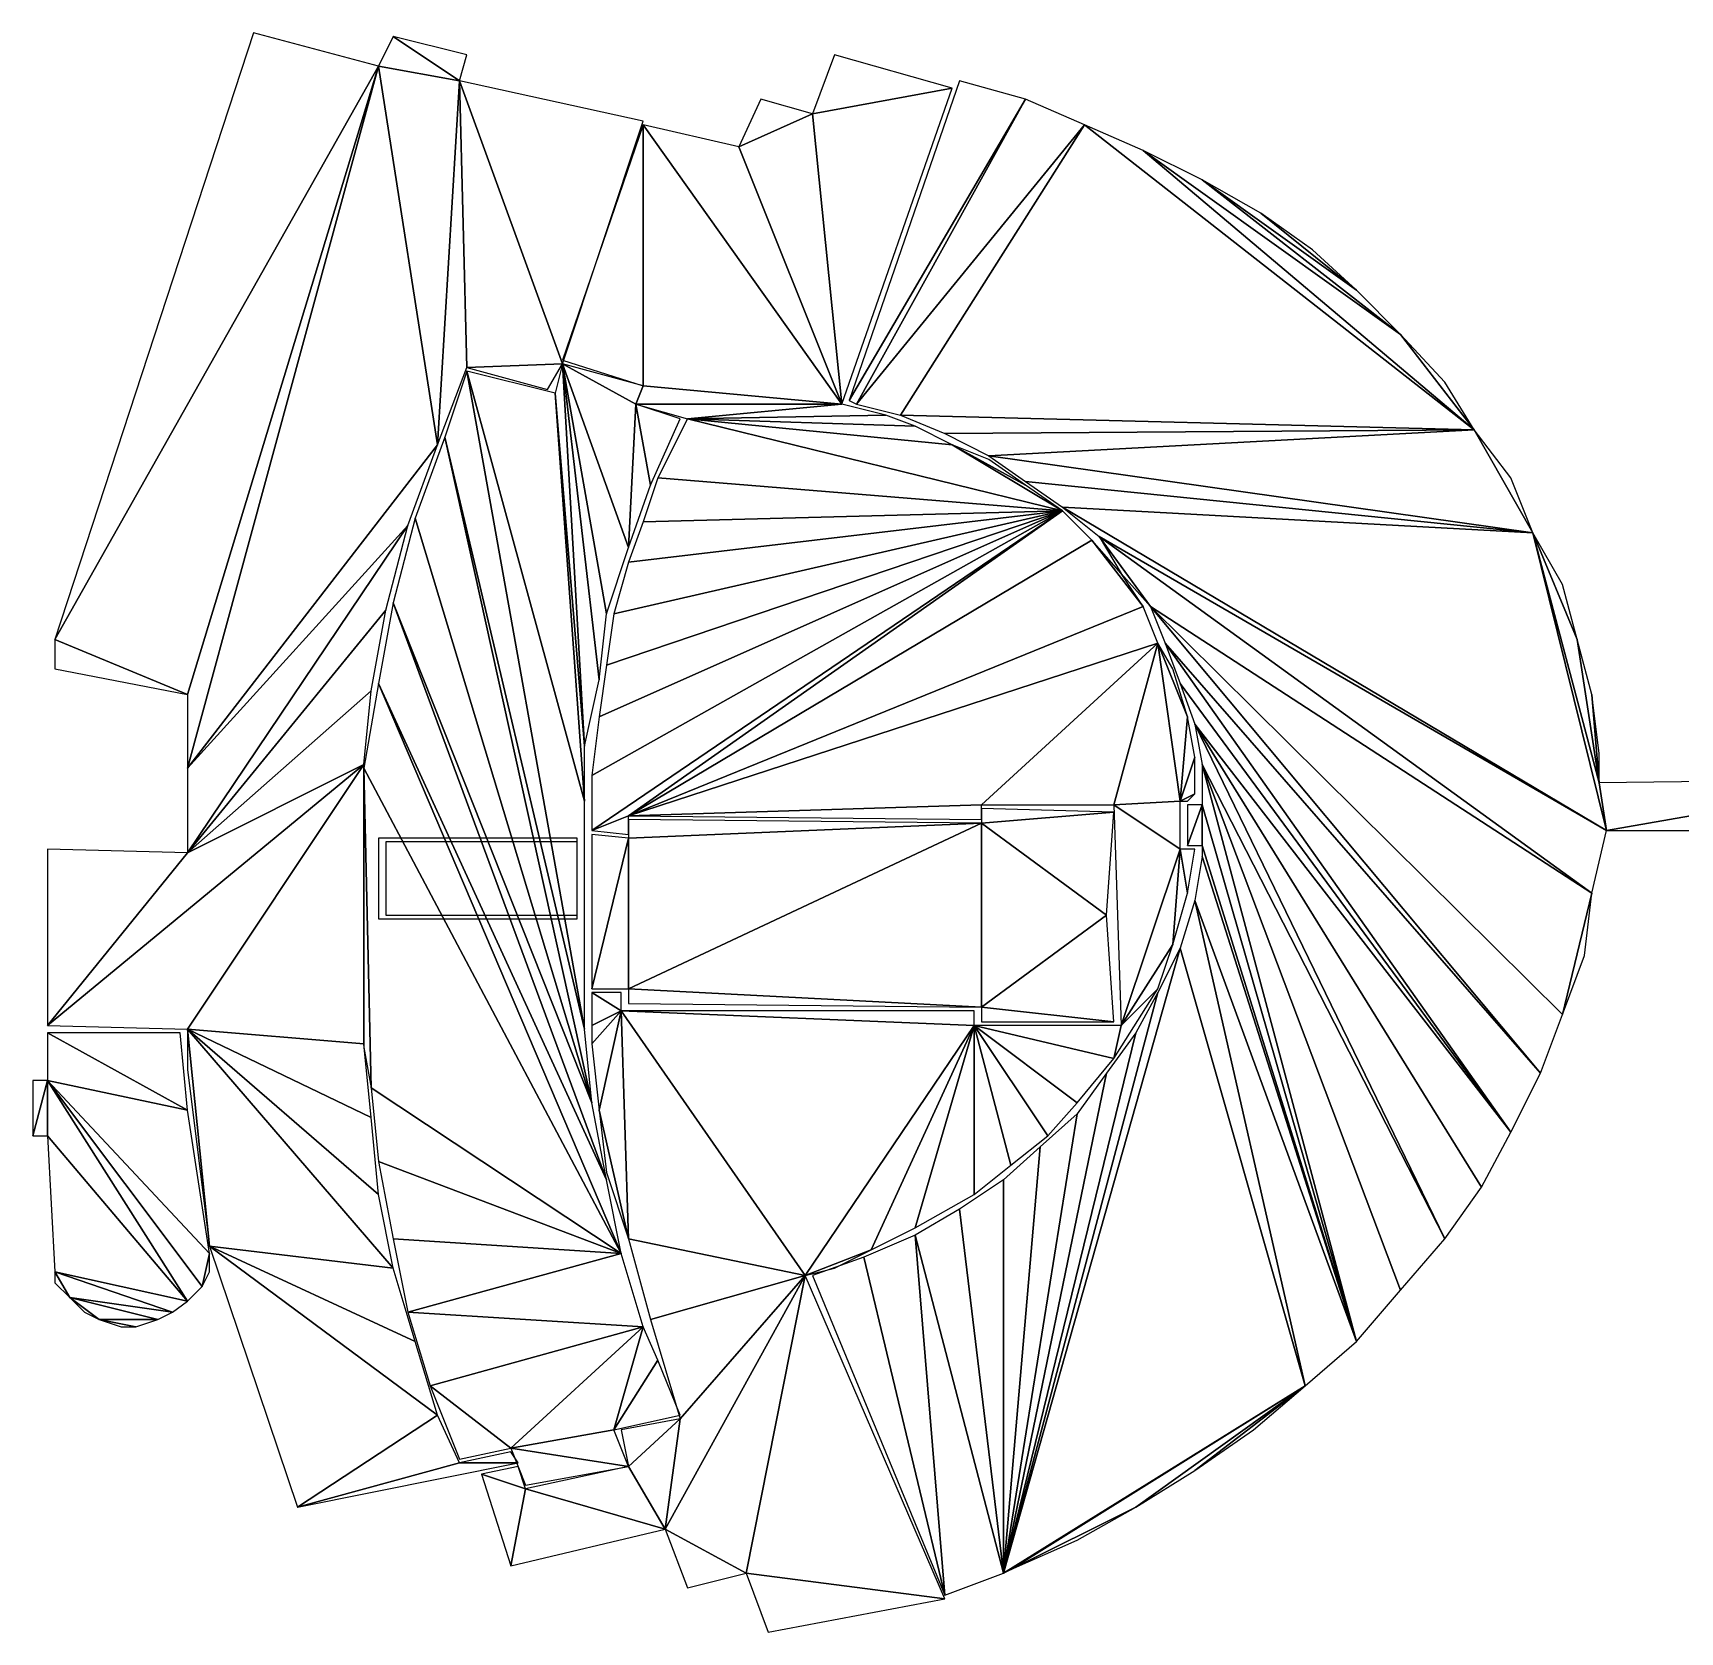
# Model space of a CAD drawing. Extents: x -35430092 to -35393830, y 11991942 to 12015432.
# Drawn here: x -35410904 to -35410281, y 12004462 to 12005067 of the extents above; entities that cross this region are included whole.
import ezdxf

# ---------------------------------------------------------------- set-up
doc = ezdxf.new("R2010")
doc.units = 0

msp = doc.modelspace()

# ---------------------------------------------------------------- linework, layer by layer
at = {"layer": 'mg_to_dxf', "color": 52}
for points in [[(-35410773.39, 12005054.53), (-35410773.39, 12005054.53), (-35410820.72, 12005067.06), (-35410895.89, 12004837.38)], [(-35410742.77, 12005048.96), (-35410742.77, 12005048.96), (-35410767.82, 12005065.67), (-35410773.39, 12005054.53)], [(-35410742.77, 12005048.96), (-35410742.77, 12005048.96), (-35410739.98, 12005058.71), (-35410767.82, 12005065.67)], [(-35410609.13, 12005036.44), (-35410609.13, 12005036.44), (-35410556.23, 12005046.18), (-35410600.78, 12005058.71)], [(-35410773.39, 12005054.53), (-35410773.39, 12005054.53), (-35410895.89, 12004837.38), (-35410845.78, 12004816.49)], [(-35410845.78, 12004788.65), (-35410845.78, 12004788.65), (-35410773.39, 12005054.53), (-35410845.78, 12004816.49)], [(-35410845.78, 12004788.65), (-35410845.78, 12004788.65), (-35410751.12, 12004911.15), (-35410773.39, 12005054.53)], [(-35410751.12, 12004911.15), (-35410751.12, 12004911.15), (-35410742.77, 12005048.96), (-35410773.39, 12005054.53)], [(-35410751.12, 12004911.15), (-35410751.12, 12004911.15), (-35410739.98, 12004940.39), (-35410742.77, 12005048.96)], [(-35410742.77, 12005048.96), (-35410742.77, 12005048.96), (-35410703.79, 12004941.78), (-35410673.17, 12005033.65)], [(-35410739.98, 12004940.39), (-35410739.98, 12004940.39), (-35410703.79, 12004941.78), (-35410742.77, 12005048.96)], [(-35410598, 12004926.47), (-35410598, 12004926.47), (-35410556.23, 12005046.18), (-35410609.13, 12005036.44)], [(-35410595.21, 12004927.86), (-35410595.21, 12004927.86), (-35410528.39, 12005042), (-35410553.45, 12005048.96)], [(-35410636.97, 12005023.91), (-35410636.97, 12005023.91), (-35410609.13, 12005036.44), (-35410628.62, 12005042)], [(-35410592.43, 12004926.47), (-35410592.43, 12004926.47), (-35410528.39, 12005042), (-35410595.21, 12004927.86)], [(-35410592.43, 12004926.47), (-35410592.43, 12004926.47), (-35410506.12, 12005032.26), (-35410528.39, 12005042)], [(-35410598, 12004926.47), (-35410598, 12004926.47), (-35410609.13, 12005036.44), (-35410636.97, 12005023.91)], [(-35410673.17, 12004933.43), (-35410673.17, 12004933.43), (-35410673.17, 12005032.26), (-35410703.79, 12004943.17)], [(-35410598, 12004926.47), (-35410598, 12004926.47), (-35410673.17, 12005032.26), (-35410673.17, 12004933.43)], [(-35410598, 12004926.47), (-35410598, 12004926.47), (-35410636.97, 12005023.91), (-35410673.17, 12005032.26)], [(-35410575.72, 12004922.29), (-35410575.72, 12004922.29), (-35410506.12, 12005032.26), (-35410592.43, 12004926.47)], [(-35410575.72, 12004922.29), (-35410575.72, 12004922.29), (-35410358.56, 12004916.72), (-35410506.12, 12005032.26)], [(-35410506.12, 12005032.26), (-35410506.12, 12005032.26), (-35410358.56, 12004916.72), (-35410483.85, 12005022.52)], [(-35410483.85, 12005022.52), (-35410483.85, 12005022.52), (-35410386.41, 12004952.91), (-35410461.58, 12005011.38)], [(-35410483.85, 12005022.52), (-35410483.85, 12005022.52), (-35410358.56, 12004916.72), (-35410386.41, 12004952.91)], [(-35410461.58, 12005011.38), (-35410461.58, 12005011.38), (-35410403.11, 12004969.62), (-35410439.3, 12004998.85)], [(-35410461.58, 12005011.38), (-35410461.58, 12005011.38), (-35410386.41, 12004952.91), (-35410403.11, 12004969.62)], [(-35410439.3, 12004998.85), (-35410439.3, 12004998.85), (-35410403.11, 12004969.62), (-35410419.81, 12004984.93)], [(-35410358.56, 12004916.72), (-35410358.56, 12004916.72), (-35410369.7, 12004934.82), (-35410386.41, 12004952.91)], [(-35410739.98, 12004940.39), (-35410739.98, 12004940.39), (-35410709.36, 12004932.03), (-35410703.79, 12004941.78)], [(-35410703.79, 12004941.78), (-35410703.79, 12004941.78), (-35410706.57, 12004930.64), (-35410695.44, 12004797.01)], [(-35410703.79, 12004941.78), (-35410703.79, 12004941.78), (-35410689.87, 12004822.06), (-35410687.09, 12004847.12)], [(-35410703.79, 12004941.78), (-35410703.79, 12004941.78), (-35410695.44, 12004797.01), (-35410689.87, 12004822.06)], [(-35410703.79, 12004941.78), (-35410703.79, 12004941.78), (-35410687.09, 12004847.12), (-35410678.73, 12004872.18)], [(-35410675.95, 12004926.47), (-35410675.95, 12004926.47), (-35410673.17, 12004933.43), (-35410703.79, 12004941.78)], [(-35410675.95, 12004926.47), (-35410675.95, 12004926.47), (-35410703.79, 12004941.78), (-35410678.73, 12004872.18)], [(-35410739.98, 12004938.99), (-35410739.98, 12004938.99), (-35410748.33, 12004913.94), (-35410695.44, 12004689.82)], [(-35410706.57, 12004930.64), (-35410706.57, 12004930.64), (-35410739.98, 12004938.99), (-35410695.44, 12004776.13)], [(-35410695.44, 12004776.13), (-35410695.44, 12004776.13), (-35410739.98, 12004938.99), (-35410695.44, 12004689.82)], [(-35410695.44, 12004797.01), (-35410695.44, 12004797.01), (-35410706.57, 12004930.64), (-35410695.44, 12004776.13)], [(-35410673.17, 12004933.43), (-35410673.17, 12004933.43), (-35410675.95, 12004926.47), (-35410598, 12004926.47)], [(-35410675.95, 12004926.47), (-35410675.95, 12004926.47), (-35410678.73, 12004872.18), (-35410670.38, 12004895.84)], [(-35410670.38, 12004895.84), (-35410670.38, 12004895.84), (-35410659.24, 12004920.9), (-35410675.95, 12004926.47)], [(-35410675.95, 12004926.47), (-35410675.95, 12004926.47), (-35410656.46, 12004920.9), (-35410598, 12004926.47)], [(-35410598, 12004926.47), (-35410598, 12004926.47), (-35410656.46, 12004920.9), (-35410581.29, 12004922.29)], [(-35410656.46, 12004920.9), (-35410656.46, 12004920.9), (-35410570.15, 12004918.11), (-35410581.29, 12004922.29)], [(-35410559.02, 12004915.33), (-35410559.02, 12004915.33), (-35410358.56, 12004916.72), (-35410575.72, 12004922.29)], [(-35410667.6, 12004898.62), (-35410667.6, 12004898.62), (-35410514.47, 12004886.1), (-35410656.46, 12004920.9)], [(-35410656.46, 12004920.9), (-35410656.46, 12004920.9), (-35410556.23, 12004911.15), (-35410570.15, 12004918.11)], [(-35410514.47, 12004886.1), (-35410514.47, 12004886.1), (-35410556.23, 12004911.15), (-35410656.46, 12004920.9)], [(-35410542.31, 12004906.98), (-35410542.31, 12004906.98), (-35410358.56, 12004916.72), (-35410559.02, 12004915.33)], [(-35410336.29, 12004877.74), (-35410336.29, 12004877.74), (-35410358.56, 12004916.72), (-35410542.31, 12004906.98)], [(-35410336.29, 12004877.74), (-35410336.29, 12004877.74), (-35410344.64, 12004898.62), (-35410358.56, 12004916.72)], [(-35410762.26, 12004880.53), (-35410762.26, 12004880.53), (-35410751.12, 12004911.15), (-35410845.78, 12004788.65)], [(-35410748.33, 12004913.94), (-35410748.33, 12004913.94), (-35410759.47, 12004883.31), (-35410692.65, 12004661.98)], [(-35410695.44, 12004689.82), (-35410695.44, 12004689.82), (-35410748.33, 12004913.94), (-35410692.65, 12004661.98)], [(-35410528.39, 12004895.84), (-35410528.39, 12004895.84), (-35410542.31, 12004905.58), (-35410556.23, 12004911.15)], [(-35410514.47, 12004886.1), (-35410514.47, 12004886.1), (-35410528.39, 12004895.84), (-35410556.23, 12004911.15)], [(-35410528.39, 12004897.23), (-35410528.39, 12004897.23), (-35410336.29, 12004877.74), (-35410542.31, 12004906.98)], [(-35410514.47, 12004886.1), (-35410514.47, 12004886.1), (-35410667.6, 12004898.62), (-35410673.17, 12004881.92)], [(-35410514.47, 12004887.49), (-35410514.47, 12004887.49), (-35410336.29, 12004877.74), (-35410528.39, 12004897.23)], [(-35410692.65, 12004764.99), (-35410692.65, 12004764.99), (-35410514.47, 12004886.1), (-35410692.65, 12004785.87)], [(-35410692.65, 12004785.87), (-35410692.65, 12004785.87), (-35410514.47, 12004886.1), (-35410689.87, 12004808.14)], [(-35410678.73, 12004770.56), (-35410678.73, 12004770.56), (-35410514.47, 12004886.1), (-35410692.65, 12004764.99)], [(-35410514.47, 12004886.1), (-35410514.47, 12004886.1), (-35410687.09, 12004827.63), (-35410689.87, 12004808.14)], [(-35410687.09, 12004827.63), (-35410687.09, 12004827.63), (-35410514.47, 12004886.1), (-35410684.3, 12004847.12)], [(-35410684.3, 12004847.12), (-35410684.3, 12004847.12), (-35410514.47, 12004886.1), (-35410678.73, 12004866.61)], [(-35410678.73, 12004866.61), (-35410678.73, 12004866.61), (-35410514.47, 12004886.1), (-35410673.17, 12004881.92)], [(-35410678.73, 12004770.56), (-35410678.73, 12004770.56), (-35410503.34, 12004874.96), (-35410514.47, 12004886.1)], [(-35410308.45, 12004764.99), (-35410308.45, 12004764.99), (-35410336.29, 12004877.74), (-35410514.47, 12004887.49)], [(-35410500.55, 12004876.35), (-35410500.55, 12004876.35), (-35410308.45, 12004764.99), (-35410514.47, 12004887.49)], [(-35410762.26, 12004880.53), (-35410762.26, 12004880.53), (-35410845.78, 12004788.65), (-35410845.78, 12004756.64)], [(-35410762.26, 12004880.53), (-35410762.26, 12004880.53), (-35410845.78, 12004756.64), (-35410770.61, 12004848.51)], [(-35410692.65, 12004661.98), (-35410692.65, 12004661.98), (-35410759.47, 12004883.31), (-35410767.82, 12004851.3)], [(-35410336.29, 12004877.74), (-35410336.29, 12004877.74), (-35410319.59, 12004837.38), (-35410325.16, 12004858.26)], [(-35410336.29, 12004877.74), (-35410336.29, 12004877.74), (-35410311.24, 12004783.09), (-35410319.59, 12004837.38)], [(-35410308.45, 12004764.99), (-35410308.45, 12004764.99), (-35410311.24, 12004783.09), (-35410336.29, 12004877.74)], [(-35410483.85, 12004849.9), (-35410483.85, 12004849.9), (-35410503.34, 12004874.96), (-35410678.73, 12004770.56)], [(-35410483.85, 12004849.9), (-35410483.85, 12004849.9), (-35410492.2, 12004862.43), (-35410503.34, 12004874.96)], [(-35410500.55, 12004876.35), (-35410500.55, 12004876.35), (-35410492.2, 12004862.43), (-35410481.06, 12004849.9)], [(-35410314.02, 12004741.32), (-35410314.02, 12004741.32), (-35410308.45, 12004764.99), (-35410500.55, 12004876.35)], [(-35410481.06, 12004849.9), (-35410481.06, 12004849.9), (-35410314.02, 12004741.32), (-35410500.55, 12004876.35)], [(-35410845.78, 12004756.64), (-35410845.78, 12004756.64), (-35410776.18, 12004817.89), (-35410770.61, 12004848.51)], [(-35410687.09, 12004632.75), (-35410687.09, 12004632.75), (-35410767.82, 12004851.3), (-35410773.39, 12004820.67)], [(-35410692.65, 12004661.98), (-35410692.65, 12004661.98), (-35410767.82, 12004851.3), (-35410687.09, 12004632.75)], [(-35410478.28, 12004835.98), (-35410478.28, 12004835.98), (-35410483.85, 12004849.9), (-35410678.73, 12004770.56)], [(-35410333.51, 12004673.11), (-35410333.51, 12004673.11), (-35410325.16, 12004695.39), (-35410481.06, 12004849.9)], [(-35410481.06, 12004849.9), (-35410481.06, 12004849.9), (-35410325.16, 12004695.39), (-35410314.02, 12004741.32)], [(-35410475.5, 12004835.98), (-35410475.5, 12004835.98), (-35410333.51, 12004673.11), (-35410481.06, 12004849.9)], [(-35410845.78, 12004816.49), (-35410845.78, 12004816.49), (-35410895.89, 12004837.38), (-35410895.89, 12004826.24)], [(-35410478.28, 12004835.98), (-35410478.28, 12004835.98), (-35410678.73, 12004770.56), (-35410545.1, 12004774.73)], [(-35410494.98, 12004774.73), (-35410494.98, 12004774.73), (-35410478.28, 12004835.98), (-35410545.1, 12004774.73)], [(-35410469.93, 12004776.13), (-35410469.93, 12004776.13), (-35410478.28, 12004835.98), (-35410494.98, 12004774.73)], [(-35410472.71, 12004826.24), (-35410472.71, 12004826.24), (-35410478.28, 12004835.98), (-35410467.14, 12004808.14)], [(-35410478.28, 12004835.98), (-35410478.28, 12004835.98), (-35410469.93, 12004776.13), (-35410467.14, 12004808.14)], [(-35410475.5, 12004835.98), (-35410475.5, 12004835.98), (-35410344.64, 12004650.84), (-35410333.51, 12004673.11)], [(-35410469.93, 12004820.67), (-35410469.93, 12004820.67), (-35410344.64, 12004650.84), (-35410475.5, 12004835.98)], [(-35410319.59, 12004837.38), (-35410319.59, 12004837.38), (-35410311.24, 12004783.09), (-35410314.02, 12004816.49)], [(-35410845.78, 12004756.64), (-35410845.78, 12004756.64), (-35410778.96, 12004790.05), (-35410776.18, 12004817.89)], [(-35410681.52, 12004604.91), (-35410681.52, 12004604.91), (-35410773.39, 12004820.67), (-35410778.96, 12004788.65)], [(-35410687.09, 12004632.75), (-35410687.09, 12004632.75), (-35410773.39, 12004820.67), (-35410681.52, 12004604.91)], [(-35410344.64, 12004650.84), (-35410344.64, 12004650.84), (-35410469.93, 12004820.67), (-35410464.36, 12004805.36)], [(-35410311.24, 12004783.09), (-35410311.24, 12004783.09), (-35410311.24, 12004794.22), (-35410314.02, 12004816.49)], [(-35410467.14, 12004808.14), (-35410467.14, 12004808.14), (-35410469.93, 12004776.13), (-35410464.36, 12004792.83)], [(-35410464.36, 12004805.36), (-35410464.36, 12004805.36), (-35410355.78, 12004629.96), (-35410344.64, 12004650.84)], [(-35410369.7, 12004610.47), (-35410369.7, 12004610.47), (-35410355.78, 12004629.96), (-35410464.36, 12004805.36)], [(-35410461.58, 12004790.05), (-35410461.58, 12004790.05), (-35410369.7, 12004610.47), (-35410464.36, 12004805.36)], [(-35410469.93, 12004776.13), (-35410469.93, 12004776.13), (-35410464.36, 12004778.91), (-35410464.36, 12004792.83)], [(-35410898.67, 12004691.21), (-35410898.67, 12004691.21), (-35410845.78, 12004689.82), (-35410778.96, 12004790.05)], [(-35410845.78, 12004756.64), (-35410845.78, 12004756.64), (-35410898.67, 12004691.21), (-35410778.96, 12004790.05)], [(-35410845.78, 12004689.82), (-35410845.78, 12004689.82), (-35410778.96, 12004684.25), (-35410778.96, 12004790.05)], [(-35410776.18, 12004667.55), (-35410776.18, 12004667.55), (-35410778.96, 12004788.65), (-35410778.96, 12004682.86)], [(-35410681.52, 12004604.91), (-35410681.52, 12004604.91), (-35410778.96, 12004788.65), (-35410776.18, 12004667.55)], [(-35410461.58, 12004790.05), (-35410461.58, 12004790.05), (-35410386.41, 12004590.98), (-35410369.7, 12004610.47)], [(-35410403.11, 12004571.5), (-35410403.11, 12004571.5), (-35410386.41, 12004590.98), (-35410461.58, 12004790.05)], [(-35410461.58, 12004774.73), (-35410461.58, 12004774.73), (-35410403.11, 12004571.5), (-35410461.58, 12004790.05)], [(-35410308.45, 12004764.99), (-35410308.45, 12004764.99), (-35410197.09, 12004784.48), (-35410311.24, 12004783.09)], [(-35410308.45, 12004764.99), (-35410308.45, 12004764.99), (-35410194.3, 12004764.99), (-35410197.09, 12004784.48)], [(-35410469.93, 12004776.13), (-35410469.93, 12004776.13), (-35410467.14, 12004776.13), (-35410464.36, 12004778.91)], [(-35410678.73, 12004770.56), (-35410678.73, 12004770.56), (-35410545.1, 12004769.17), (-35410545.1, 12004774.73)], [(-35410545.1, 12004767.77), (-35410545.1, 12004767.77), (-35410494.98, 12004771.95), (-35410545.1, 12004773.34)], [(-35410497.77, 12004732.97), (-35410497.77, 12004732.97), (-35410494.98, 12004771.95), (-35410545.1, 12004767.77)], [(-35410469.93, 12004758.03), (-35410469.93, 12004758.03), (-35410469.93, 12004776.13), (-35410494.98, 12004774.73)], [(-35410469.93, 12004758.03), (-35410469.93, 12004758.03), (-35410494.98, 12004774.73), (-35410492.2, 12004691.21)], [(-35410461.58, 12004774.73), (-35410461.58, 12004774.73), (-35410467.14, 12004759.42), (-35410461.58, 12004759.42)], [(-35410461.58, 12004774.73), (-35410461.58, 12004774.73), (-35410467.14, 12004774.73), (-35410467.14, 12004759.42)], [(-35410461.58, 12004759.42), (-35410461.58, 12004759.42), (-35410403.11, 12004571.5), (-35410461.58, 12004774.73)], [(-35410692.65, 12004764.99), (-35410692.65, 12004764.99), (-35410678.73, 12004763.6), (-35410678.73, 12004770.56)], [(-35410545.1, 12004767.77), (-35410545.1, 12004767.77), (-35410678.73, 12004769.17), (-35410678.73, 12004762.21)], [(-35410678.73, 12004705.13), (-35410678.73, 12004705.13), (-35410545.1, 12004767.77), (-35410678.73, 12004762.21)], [(-35410545.1, 12004698.17), (-35410545.1, 12004698.17), (-35410545.1, 12004767.77), (-35410678.73, 12004705.13)], [(-35410545.1, 12004698.17), (-35410545.1, 12004698.17), (-35410497.77, 12004732.97), (-35410545.1, 12004767.77)], [(-35410773.39, 12004731.58), (-35410698.22, 12004731.58), (-35410698.22, 12004762.21), (-35410773.39, 12004762.21)], [(-35410770.61, 12004732.97), (-35410698.22, 12004732.97), (-35410698.22, 12004760.81), (-35410770.61, 12004760.81)], [(-35410678.73, 12004762.21), (-35410678.73, 12004762.21), (-35410692.65, 12004763.6), (-35410692.65, 12004705.13)], [(-35410678.73, 12004762.21), (-35410678.73, 12004762.21), (-35410692.65, 12004705.13), (-35410678.73, 12004705.13)], [(-35410461.58, 12004755.25), (-35410461.58, 12004755.25), (-35410403.11, 12004571.5), (-35410461.58, 12004759.42)], [(-35410845.78, 12004756.64), (-35410845.78, 12004756.64), (-35410898.67, 12004758.03), (-35410898.67, 12004691.21)], [(-35410492.2, 12004691.21), (-35410492.2, 12004691.21), (-35410472.71, 12004721.84), (-35410469.93, 12004758.03)], [(-35410469.93, 12004758.03), (-35410469.93, 12004758.03), (-35410472.71, 12004721.84), (-35410467.14, 12004741.32)], [(-35410469.93, 12004758.03), (-35410469.93, 12004758.03), (-35410467.14, 12004741.32), (-35410464.36, 12004758.03)], [(-35410464.36, 12004738.54), (-35410464.36, 12004738.54), (-35410403.11, 12004571.5), (-35410461.58, 12004755.25)], [(-35410325.16, 12004695.39), (-35410325.16, 12004695.39), (-35410316.8, 12004717.66), (-35410314.02, 12004741.32)], [(-35410469.93, 12004720.44), (-35410469.93, 12004720.44), (-35410422.6, 12004554.79), (-35410464.36, 12004738.54)], [(-35410422.6, 12004554.79), (-35410422.6, 12004554.79), (-35410403.11, 12004571.5), (-35410464.36, 12004738.54)], [(-35410545.1, 12004698.17), (-35410545.1, 12004698.17), (-35410494.98, 12004692.6), (-35410497.77, 12004732.97)], [(-35410492.2, 12004691.21), (-35410492.2, 12004691.21), (-35410478.28, 12004705.13), (-35410472.71, 12004721.84)], [(-35410536.75, 12004483.8), (-35410536.75, 12004483.8), (-35410422.6, 12004554.79), (-35410469.93, 12004720.44)], [(-35410478.28, 12004703.74), (-35410478.28, 12004703.74), (-35410536.75, 12004483.8), (-35410469.93, 12004720.44)], [(-35410681.52, 12004696.78), (-35410681.52, 12004696.78), (-35410692.65, 12004703.74), (-35410692.65, 12004691.21)], [(-35410681.52, 12004696.78), (-35410681.52, 12004696.78), (-35410681.52, 12004703.74), (-35410692.65, 12004703.74)], [(-35410678.73, 12004705.13), (-35410678.73, 12004705.13), (-35410678.73, 12004699.56), (-35410545.1, 12004698.17)], [(-35410486.63, 12004688.43), (-35410486.63, 12004688.43), (-35410536.75, 12004483.8), (-35410478.28, 12004703.74)], [(-35410494.98, 12004678.68), (-35410494.98, 12004678.68), (-35410478.28, 12004705.13), (-35410492.2, 12004691.21)], [(-35410689.87, 12004659.19), (-35410689.87, 12004659.19), (-35410681.52, 12004696.78), (-35410692.65, 12004684.25)], [(-35410692.65, 12004684.25), (-35410692.65, 12004684.25), (-35410681.52, 12004696.78), (-35410692.65, 12004691.21)], [(-35410689.87, 12004659.19), (-35410689.87, 12004659.19), (-35410678.73, 12004610.47), (-35410681.52, 12004696.78)], [(-35410547.88, 12004691.21), (-35410547.88, 12004691.21), (-35410547.88, 12004696.78), (-35410681.52, 12004696.78)], [(-35410611.92, 12004596.55), (-35410611.92, 12004596.55), (-35410681.52, 12004696.78), (-35410678.73, 12004610.47)], [(-35410611.92, 12004596.55), (-35410611.92, 12004596.55), (-35410547.88, 12004691.21), (-35410681.52, 12004696.78)], [(-35410545.1, 12004698.17), (-35410545.1, 12004698.17), (-35410545.1, 12004692.6), (-35410494.98, 12004692.6)], [(-35410611.92, 12004596.55), (-35410611.92, 12004596.55), (-35410586.86, 12004606.3), (-35410547.88, 12004691.21)], [(-35410547.88, 12004691.21), (-35410547.88, 12004691.21), (-35410586.86, 12004606.3), (-35410570.15, 12004614.65)], [(-35410547.88, 12004627.18), (-35410547.88, 12004627.18), (-35410547.88, 12004691.21), (-35410570.15, 12004614.65)], [(-35410533.96, 12004638.31), (-35410533.96, 12004638.31), (-35410547.88, 12004691.21), (-35410547.88, 12004627.18)], [(-35410494.98, 12004678.68), (-35410494.98, 12004678.68), (-35410547.88, 12004691.21), (-35410508.9, 12004661.98)], [(-35410547.88, 12004691.21), (-35410547.88, 12004691.21), (-35410533.96, 12004638.31), (-35410520.04, 12004649.45)], [(-35410508.9, 12004661.98), (-35410508.9, 12004661.98), (-35410547.88, 12004691.21), (-35410520.04, 12004649.45)], [(-35410547.88, 12004691.21), (-35410547.88, 12004691.21), (-35410494.98, 12004678.68), (-35410492.2, 12004691.21)], [(-35410845.78, 12004659.19), (-35410845.78, 12004659.19), (-35410898.67, 12004688.43), (-35410898.67, 12004670.33)], [(-35410845.78, 12004659.19), (-35410845.78, 12004659.19), (-35410848.56, 12004688.43), (-35410898.67, 12004688.43)], [(-35410845.78, 12004689.82), (-35410845.78, 12004689.82), (-35410845.78, 12004674.51), (-35410837.43, 12004607.69)], [(-35410845.78, 12004689.82), (-35410845.78, 12004689.82), (-35410837.43, 12004607.69), (-35410767.82, 12004599.34)], [(-35410845.78, 12004689.82), (-35410845.78, 12004689.82), (-35410776.18, 12004656.41), (-35410778.96, 12004684.25)], [(-35410845.78, 12004689.82), (-35410845.78, 12004689.82), (-35410767.82, 12004599.34), (-35410773.39, 12004627.18)], [(-35410845.78, 12004689.82), (-35410845.78, 12004689.82), (-35410773.39, 12004627.18), (-35410776.18, 12004656.41)], [(-35410497.77, 12004673.11), (-35410497.77, 12004673.11), (-35410536.75, 12004483.8), (-35410486.63, 12004688.43)], [(-35410508.9, 12004657.8), (-35410508.9, 12004657.8), (-35410536.75, 12004483.8), (-35410497.77, 12004673.11)], [(-35410898.67, 12004670.33), (-35410898.67, 12004670.33), (-35410904.24, 12004649.45), (-35410898.67, 12004649.45)], [(-35410898.67, 12004670.33), (-35410898.67, 12004670.33), (-35410904.24, 12004670.33), (-35410904.24, 12004649.45)], [(-35410845.78, 12004586.81), (-35410845.78, 12004586.81), (-35410898.67, 12004670.33), (-35410898.67, 12004649.45)], [(-35410840.21, 12004592.38), (-35410840.21, 12004592.38), (-35410898.67, 12004670.33), (-35410845.78, 12004586.81)], [(-35410840.21, 12004592.38), (-35410840.21, 12004592.38), (-35410837.43, 12004604.91), (-35410898.67, 12004670.33)], [(-35410845.78, 12004659.19), (-35410845.78, 12004659.19), (-35410898.67, 12004670.33), (-35410837.43, 12004604.91)], [(-35410776.18, 12004667.55), (-35410776.18, 12004667.55), (-35410773.39, 12004639.71), (-35410681.52, 12004604.91)], [(-35410687.09, 12004635.53), (-35410687.09, 12004635.53), (-35410678.73, 12004610.47), (-35410689.87, 12004659.19)], [(-35410522.83, 12004645.27), (-35410522.83, 12004645.27), (-35410536.75, 12004483.8), (-35410508.9, 12004657.8)], [(-35410845.78, 12004586.81), (-35410845.78, 12004586.81), (-35410898.67, 12004649.45), (-35410895.89, 12004597.94)], [(-35410536.75, 12004632.75), (-35410536.75, 12004632.75), (-35410536.75, 12004483.8), (-35410522.83, 12004645.27)], [(-35410681.52, 12004604.91), (-35410681.52, 12004604.91), (-35410773.39, 12004639.71), (-35410767.82, 12004610.47)], [(-35410553.45, 12004621.61), (-35410553.45, 12004621.61), (-35410536.75, 12004483.8), (-35410536.75, 12004632.75)], [(-35410570.15, 12004611.87), (-35410570.15, 12004611.87), (-35410536.75, 12004483.8), (-35410553.45, 12004621.61)], [(-35410681.52, 12004604.91), (-35410681.52, 12004604.91), (-35410767.82, 12004610.47), (-35410762.26, 12004582.63)], [(-35410611.92, 12004596.55), (-35410611.92, 12004596.55), (-35410678.73, 12004610.47), (-35410670.38, 12004579.85)], [(-35410589.64, 12004603.51), (-35410589.64, 12004603.51), (-35410559.02, 12004475.45), (-35410570.15, 12004611.87)], [(-35410559.02, 12004475.45), (-35410559.02, 12004475.45), (-35410536.75, 12004483.8), (-35410570.15, 12004611.87)], [(-35410837.43, 12004604.91), (-35410837.43, 12004604.91), (-35410840.21, 12004592.38), (-35410837.43, 12004597.94)], [(-35410751.12, 12004543.66), (-35410751.12, 12004543.66), (-35410837.43, 12004607.69), (-35410804.02, 12004508.85)], [(-35410759.47, 12004571.5), (-35410759.47, 12004571.5), (-35410837.43, 12004607.69), (-35410751.12, 12004543.66)], [(-35410767.82, 12004599.34), (-35410767.82, 12004599.34), (-35410837.43, 12004607.69), (-35410759.47, 12004571.5)], [(-35410681.52, 12004604.91), (-35410681.52, 12004604.91), (-35410762.26, 12004582.63), (-35410673.17, 12004577.06)], [(-35410611.92, 12004596.55), (-35410611.92, 12004596.55), (-35410600.78, 12004599.34), (-35410586.86, 12004606.3)], [(-35410589.64, 12004603.51), (-35410589.64, 12004603.51), (-35410609.13, 12004596.55), (-35410559.02, 12004475.45)], [(-35410895.89, 12004597.94), (-35410895.89, 12004597.94), (-35410895.89, 12004593.77), (-35410890.32, 12004588.2)], [(-35410851.35, 12004582.63), (-35410851.35, 12004582.63), (-35410895.89, 12004597.94), (-35410890.32, 12004588.2)], [(-35410845.78, 12004586.81), (-35410845.78, 12004586.81), (-35410895.89, 12004597.94), (-35410851.35, 12004582.63)], [(-35410611.92, 12004596.55), (-35410611.92, 12004596.55), (-35410670.38, 12004579.85), (-35410659.24, 12004542.26)], [(-35410664.81, 12004500.5), (-35410664.81, 12004500.5), (-35410634.19, 12004483.8), (-35410611.92, 12004596.55)], [(-35410664.81, 12004500.5), (-35410664.81, 12004500.5), (-35410611.92, 12004596.55), (-35410659.24, 12004542.26)], [(-35410634.19, 12004483.8), (-35410634.19, 12004483.8), (-35410559.02, 12004474.05), (-35410611.92, 12004596.55)], [(-35410856.91, 12004579.85), (-35410856.91, 12004579.85), (-35410890.32, 12004588.2), (-35410879.19, 12004579.85)], [(-35410879.19, 12004579.85), (-35410879.19, 12004579.85), (-35410890.32, 12004588.2), (-35410884.75, 12004582.63)], [(-35410851.35, 12004582.63), (-35410851.35, 12004582.63), (-35410890.32, 12004588.2), (-35410856.91, 12004579.85)], [(-35410865.27, 12004577.06), (-35410865.27, 12004577.06), (-35410879.19, 12004579.85), (-35410870.83, 12004577.06)], [(-35410865.27, 12004577.06), (-35410865.27, 12004577.06), (-35410856.91, 12004579.85), (-35410879.19, 12004579.85)], [(-35410673.17, 12004577.06), (-35410673.17, 12004577.06), (-35410762.26, 12004582.63), (-35410753.9, 12004554.79)], [(-35410673.17, 12004577.06), (-35410673.17, 12004577.06), (-35410753.9, 12004554.79), (-35410723.28, 12004531.13)], [(-35410723.28, 12004531.13), (-35410723.28, 12004531.13), (-35410684.3, 12004538.09), (-35410673.17, 12004577.06)], [(-35410673.17, 12004577.06), (-35410673.17, 12004577.06), (-35410684.3, 12004538.09), (-35410667.6, 12004564.54)], [(-35410667.6, 12004564.54), (-35410667.6, 12004564.54), (-35410684.3, 12004538.09), (-35410659.24, 12004543.66)], [(-35410723.28, 12004531.13), (-35410723.28, 12004531.13), (-35410753.9, 12004554.79), (-35410742.77, 12004526.95)], [(-35410536.75, 12004483.8), (-35410536.75, 12004483.8), (-35410533.96, 12004485.19), (-35410422.6, 12004554.79)], [(-35410533.96, 12004485.19), (-35410533.96, 12004485.19), (-35410486.63, 12004508.85), (-35410422.6, 12004554.79)], [(-35410422.6, 12004554.79), (-35410422.6, 12004554.79), (-35410486.63, 12004508.85), (-35410464.36, 12004522.77)], [(-35410422.6, 12004554.79), (-35410422.6, 12004554.79), (-35410464.36, 12004522.77), (-35410442.09, 12004538.09)], [(-35410751.12, 12004543.66), (-35410751.12, 12004543.66), (-35410804.02, 12004508.85), (-35410742.77, 12004525.56)], [(-35410659.24, 12004542.26), (-35410659.24, 12004542.26), (-35410681.52, 12004538.09), (-35410678.73, 12004524.17)], [(-35410664.81, 12004500.5), (-35410664.81, 12004500.5), (-35410659.24, 12004542.26), (-35410678.73, 12004524.17)], [(-35410723.28, 12004531.13), (-35410723.28, 12004531.13), (-35410678.73, 12004524.17), (-35410684.3, 12004538.09)], [(-35410742.77, 12004525.56), (-35410742.77, 12004525.56), (-35410720.49, 12004525.56), (-35410723.28, 12004529.74)], [(-35410723.28, 12004531.13), (-35410723.28, 12004531.13), (-35410717.71, 12004517.21), (-35410678.73, 12004524.17)], [(-35410804.02, 12004508.85), (-35410804.02, 12004508.85), (-35410720.49, 12004525.56), (-35410742.77, 12004525.56)], [(-35410717.71, 12004515.81), (-35410717.71, 12004515.81), (-35410720.49, 12004524.17), (-35410734.41, 12004521.38)], [(-35410717.71, 12004515.81), (-35410717.71, 12004515.81), (-35410664.81, 12004500.5), (-35410678.73, 12004524.17)], [(-35410717.71, 12004515.81), (-35410717.71, 12004515.81), (-35410734.41, 12004521.38), (-35410723.28, 12004486.58)], [(-35410717.71, 12004515.81), (-35410717.71, 12004515.81), (-35410723.28, 12004486.58), (-35410664.81, 12004500.5)], [(-35410533.96, 12004485.19), (-35410533.96, 12004485.19), (-35410508.9, 12004496.33), (-35410486.63, 12004508.85)], [(-35410664.81, 12004500.5), (-35410664.81, 12004500.5), (-35410656.46, 12004478.23), (-35410634.19, 12004483.8)], [(-35410634.19, 12004483.8), (-35410634.19, 12004483.8), (-35410625.84, 12004461.53), (-35410559.02, 12004474.05)]]:
    msp.add_3dface(points, dxfattribs=at)

doc.saveas('drawing.dxf')
